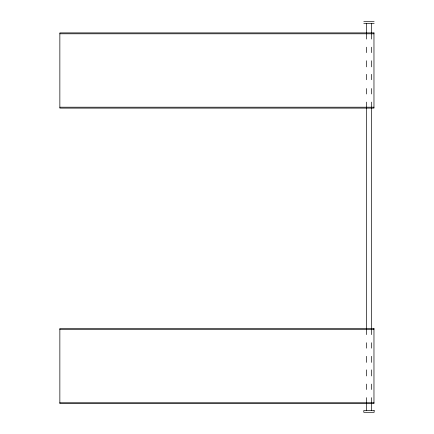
<?xml version="1.0" encoding="UTF-8"?>
<svg xmlns="http://www.w3.org/2000/svg" width="434" height="434" viewBox="0 0 434 434"><rect width="100%" height="100%" fill="white"/><g stroke="black" fill="none" stroke-linecap="round" stroke-linejoin="round"><path stroke-width="0.65" d="M363.795 21.7L374.146 21.7M363.795 23.474L374.146 23.474M59.854 33.792L373.967 33.792M59.854 107.203L373.967 107.203M59.854 329.352L373.967 329.352M59.854 402.763L373.967 402.763M371.547 23.474L371.547 39.065M371.547 47.197L371.547 52.622M371.547 60.755L371.547 66.858M371.547 74.312L371.547 79.737M371.547 88.547L371.547 93.972M371.547 102.104L371.547 334.609M371.547 342.741L371.547 348.16M371.547 356.298L371.547 362.395M371.547 369.855L371.547 375.952M371.547 384.09L371.547 389.51M371.547 397.647L371.547 410.526M366.394 23.474L366.394 39.065M366.394 47.197L366.394 52.622M366.394 60.755L366.394 66.858M366.394 74.312L366.394 79.737M366.394 88.547L366.394 93.972M366.394 102.104L366.394 334.609M366.394 342.741L366.394 348.16M366.394 356.298L366.394 362.395M366.394 369.855L366.394 375.952M366.394 384.09L366.394 389.51M366.394 397.647L366.394 410.526M373.967 32.892L59.854 32.892L59.854 108.109L373.967 108.109L373.967 32.892M373.967 328.446L59.854 328.446L59.854 403.663L373.967 403.663L373.967 328.446M374.146 410.526L363.795 410.526L363.795 412.3L374.146 412.3L374.146 410.526"/></g></svg>
